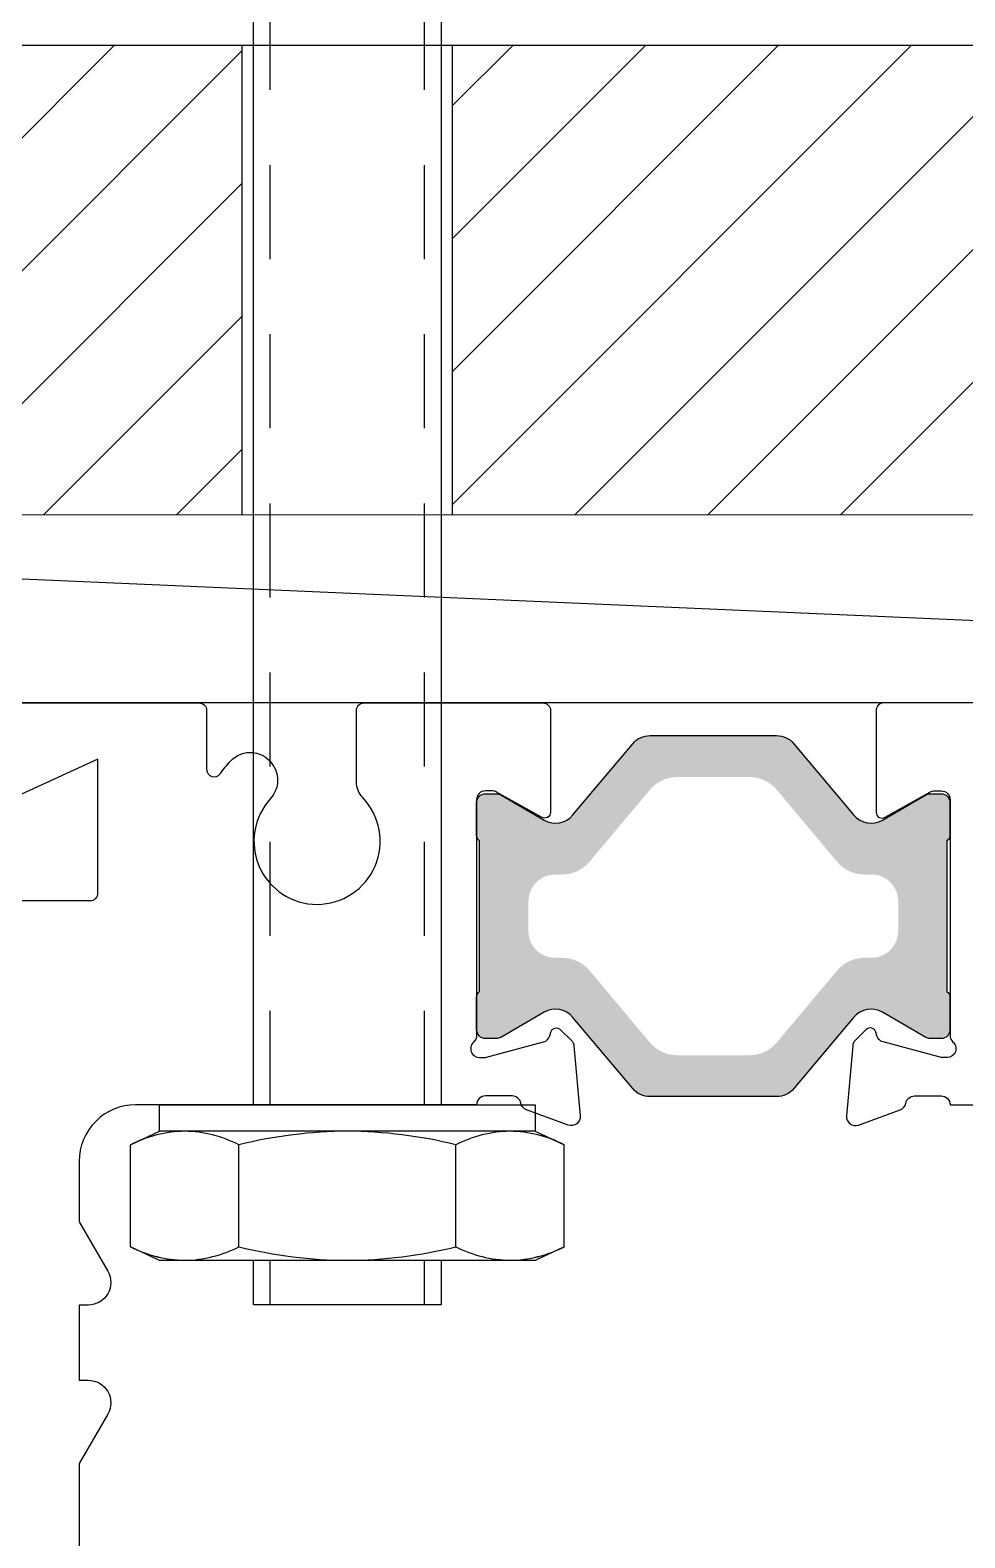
# Model space of a CAD drawing. Extents: x -8.2 to 7.4, y 38.5 to 59.2.
# Drawn here: x -1.443 to -0.199, y 42.271 to 44.276 of the extents above; entities that cross this region are included whole.
import ezdxf

# ---------------------------------------------------------------- set-up
doc = ezdxf.new("R2010")
doc.units = 0
doc.header["$MEASUREMENT"] = 0
doc.linetypes.add('HIDDEN', pattern=[0.075, 0.05, -0.025])
doc.linetypes.add('HIDDEN2', pattern=[0.1875, 0.125, -0.0625])
doc.layers.get('0').update_dxf_attribs({"linetype": 'CONTINUOUS'})
for name, color, linetype in [('DIM', 7, 'CONTINUOUS'), ('FRAME', 1, 'CONTINUOUS'), ('GASKET', 1, 'CONTINUOUS'), ('MISC.', 7, 'CONTINUOUS')]:
    doc.layers.add(name, color=color, linetype=linetype)

# ---------------------------------------------------------------- blocks, each defined once
blk = doc.blocks.new('3700-HEAD')
h = blk.add_hatch(color=7)
h.dxf.hatch_style = 1
h.paths.add_polyline_path([(1.0613, 2.0236, 0.221694), (1.0382, 2.0344), (0.8698, 2.0344, 0.221694), (0.8467, 2.0236), (0.7672, 1.9289, -0.36397), (0.7289, 1.9221), (0.6711, 1.9555, 0.131653), (0.6652, 1.9571), (0.6509, 1.9571, 0.414214), (0.639, 1.9452), (0.639, 1.9022, 0.236168), (0.643, 1.8943), (0.643, 1.6943, 0.236068), (0.639, 1.6864), (0.639, 1.6434, 0.414894), (0.6509, 1.6315), (0.6652, 1.6315, 0.131653), (0.6711, 1.6331), (0.7289, 1.6665, -0.36397), (0.7672, 1.6597), (0.8467, 1.565, 0.221694), (0.8698, 1.5542), (1.0382, 1.5542, 0.221694), (1.0613, 1.565), (1.1408, 1.6597, -0.36397), (1.1791, 1.6665), (1.2369, 1.6331, 0.131653), (1.2428, 1.6315), (1.2571, 1.6315, 0.414214), (1.269, 1.6434), (1.269, 1.6864, 0.23617), (1.265, 1.6943), (1.265, 1.8943, 0.236068), (1.269, 1.9022), (1.269, 1.9452, 0.414948), (1.2571, 1.9571), (1.2428, 1.9571, 0.131653), (1.2369, 1.9555), (1.1791, 1.9221, -0.36397), (1.1408, 1.9289)])
h.paths.add_polyline_path([(1.0384, 1.9624), (1.1188, 1.8666, 0.221696), (1.155, 1.8497), (1.1641, 1.8497, -0.418301), (1.2001, 1.8142), (1.2001, 1.7744, -0.410138), (1.1651, 1.7389), (1.155, 1.7389, 0.221696), (1.1188, 1.722), (1.0384, 1.6262, -0.221696), (1.0023, 1.6093), (0.9057, 1.6093, -0.221696), (0.8696, 1.6262), (0.7892, 1.722, 0.221696), (0.753, 1.7389), (0.7439, 1.7389, -0.418302), (0.7079, 1.7744), (0.7079, 1.8142, -0.410138), (0.7429, 1.8497), (0.753, 1.8497, 0.221696), (0.7892, 1.8666), (0.8696, 1.9624, -0.221696), (0.9057, 1.9793), (1.0023, 1.9793, -0.221696)], flags=16)
for points in [[(0.11, 1.3878), (0.148, 1.322, -0.57735), (0.122, 1.277), (0.11, 1.277), (0.11, 1.177), (0.122, 1.177, -0.57735), (0.148, 1.132), (0.11, 1.0662), (0.11, 0.434, 0.414214)], [(0.01, 1.815), (0.125, 1.815, 0.414214), (0.135, 1.825), (0.135, 2.003), (0.0227, 1.9515, -0.546624)], [(0.01, 2.078), (0.2696, 2.078, -0.414214), (0.2796, 2.068), (0.2796, 1.9895, 0.733941), (0.2978, 1.9838, -0.034035), (0.3112, 2.0005, -0.505732), (0.3688, 1.994), (0.3693, 1.9931, -0.327538), (0.3647, 1.9508, 0.652778), (0.4266, 1.81, 0.660027), (0.4873, 1.952, -0.193039), (0.479, 1.9728), (0.479, 2.068, -0.414214), (0.489, 2.078), (0.7273, 2.078, -0.414214), (0.7373, 2.068), (0.7373, 1.9325, -0.585524), (0.7254, 1.9258), (0.6656, 1.9593, 0.137872), (0.6594, 1.961), (0.6507, 1.961, 0.414214), (0.6389, 1.9492), (0.6389, 1.6357, -0.213422), (0.635, 1.6269, 0.6885), (0.6429, 1.6062), (0.6492, 1.6062, 0.065543), (0.6522, 1.6066), (0.7281, 1.627, 0.267949), (0.7364, 1.6353), (0.7376, 1.6398, -0.57735), (0.7508, 1.6433), (0.7651, 1.629, -0.176327), (0.7685, 1.6217), (0.7767, 1.5285, -0.548619), (0.7609, 1.5164), (0.7053, 1.5366, -0.263725), (0.6978, 1.5455, 0.359508), (0.6862, 1.5551), (0.6507, 1.5551, 0.414214), (0.6389, 1.5433), (0.185, 1.5433, 0.414214), (0.11, 1.4683), (0.11, 1.388)], [(1.419, 2.078), (1.1807, 2.078, 0.414214), (1.1707, 2.068), (1.1707, 1.9325, 0.585524), (1.1826, 1.9258), (1.2424, 1.9593, -0.137872), (1.2486, 1.961), (1.2573, 1.961, -0.414214), (1.2691, 1.9492), (1.2691, 1.6357, 0.213422), (1.273, 1.6269, -0.6885), (1.2651, 1.6062), (1.2588, 1.6062, -0.065543), (1.2558, 1.6066), (1.1799, 1.627, -0.267949), (1.1716, 1.6353), (1.1704, 1.6398, 0.57735), (1.1572, 1.6433), (1.1429, 1.629, 0.176327), (1.1395, 1.6217), (1.1313, 1.5285, 0.548619), (1.1471, 1.5164), (1.2027, 1.5366, 0.263725), (1.2102, 1.5455, -0.359508), (1.2218, 1.5551), (1.2573, 1.5551, -0.414214), (1.2691, 1.5433), (1.723, 1.5433, -0.414214)]]:
    blk.add_lwpolyline(points, format="xyb")
at = {"color": 7}
blk.add_lwpolyline([(0.7289, 1.9221, 0.36397), (0.7672, 1.9289), (0.8467, 2.0236, -0.221694), (0.8698, 2.0344), (1.0382, 2.0344, -0.221694), (1.0613, 2.0236), (1.1408, 1.9289, 0.36397), (1.1791, 1.9221), (1.2369, 1.9555, -0.131653), (1.2428, 1.9571), (1.2571, 1.9571, -0.414214), (1.269, 1.9452), (1.269, 1.9022, -0.236068), (1.265, 1.8943), (1.265, 1.6943, -0.236068), (1.269, 1.6864), (1.269, 1.6434, -0.414214), (1.2571, 1.6315), (1.2428, 1.6315, -0.131653), (1.2369, 1.6331), (1.1791, 1.6665, 0.36397), (1.1408, 1.6597), (1.0613, 1.565, -0.221694), (1.0382, 1.5542), (0.8698, 1.5542, -0.221694), (0.8467, 1.565), (0.7672, 1.6597, 0.36397), (0.7289, 1.6665), (0.6711, 1.6331, -0.131653), (0.6652, 1.6315), (0.6509, 1.6315, -0.414214), (0.639, 1.6434), (0.639, 1.6864, -0.236068), (0.643, 1.6943), (0.643, 1.8943, -0.236068), (0.639, 1.9022), (0.639, 1.9452, -0.414214), (0.6509, 1.9571), (0.6652, 1.9571, -0.131653), (0.6711, 1.9555)], format="xyb", close=True, dxfattribs=at)

msp = doc.modelspace()

# ---------------------------------------------------------------- hatches: boundary and pattern name
h = msp.add_hatch()
h.set_pattern_fill('ANSI31', color=256, style=0)
h.set_pattern_definition([(45, (1.95074, 0.51516), (-0.08838835, 0.08838835), [])])
h.paths.add_polyline_path([(-3.3958, 44.2563), (-3.3958, 43.6313), (-2.1608, 43.6314), (-2.1608, 44.2563)])
h.paths.add_polyline_path([(-1.8808, 44.2563), (-1.8808, 43.6314), (-1.1608, 43.6314), (-1.1608, 44.2563)])
edge = h.paths.add_edge_path()
edge.add_line((-0.8808, 44.2563), (-0.8808, 43.6315))
edge.add_line((-0.8808, 43.6315), (0.1988, 43.6315))
edge.add_arc((0.2012, 43.5065), 0.125, 88.914, 91.092, ccw=False)
edge.add_line((0.2036, 43.6315), (0.3161, 43.6315))
edge.add_arc((0.3182, 43.5065), 0.125, 89.0743, 90.9318, ccw=False)
edge.add_line((0.3202, 43.6315), (0.6302, 43.6315))
edge.add_line((0.6302, 43.6315), (2.3282, 43.6315))
edge.add_line((2.3282, 43.6315), (2.3282, 44.2563))
edge.add_line((2.3282, 44.2563), (-0.8808, 44.2563))

# ---------------------------------------------------------------- linework, layer by layer
at = {"linetype": 'HIDDEN2'}
for p, q in [((-1.1458, 44.2563), (-1.1458, 47.0424)), ((-0.8958, 44.2563), (-0.8958, 47.0424))]:
    msp.add_line(p, q, dxfattribs=at)
at = {"color": 7, "linetype": 'Continuous'}
for p, q in [((-1.3095, 42.7937), (-1.2708, 42.8118)), ((-1.2373, 42.8118), (-1.2708, 42.8118)), ((-1.0208, 42.8118), (-1.2373, 42.8118)), ((-0.8043, 42.8118), (-1.0208, 42.8118)), ((-0.7708, 42.8118), (-0.8043, 42.8118)), ((-0.7708, 42.8118), (-0.7322, 42.7937)), ((-1.3095, 42.6579), (-1.3095, 42.7937)), ((-1.1652, 42.6579), (-1.1652, 42.7937)), ((-0.8765, 42.6579), (-0.8765, 42.7937)), ((-0.7322, 42.6579), (-0.7322, 42.7937)), ((-1.2708, 42.6399), (-1.3095, 42.6579)), ((-0.7322, 42.6579), (-0.7708, 42.6399)), ((-1.2373, 42.6399), (-1.2708, 42.6399)), ((-1.0208, 42.6399), (-1.2373, 42.6399)), ((-0.8043, 42.6399), (-1.0208, 42.6399)), ((-0.7708, 42.6399), (-0.8043, 42.6399))]:
    msp.add_line(p, q, dxfattribs=at)
msp.add_lwpolyline([(-1.2708, 42.8468), (-0.7708, 42.8468), (-0.7708, 42.8118), (-1.2708, 42.8118)], close=True)
for centre, radius, start, end in [((-1.2333, 42.6421), 0.1697, 91.3702, 116.6908), ((-1.2415, 42.6416), 0.1702, 63.3501, 88.5889), ((-1.0159, 42.1854), 0.6264, 90.4541, 103.7899), ((-1.026, 42.1839), 0.6279, 76.2269, 89.5291), ((-0.8003, 42.6421), 0.1697, 91.3702, 116.6908), ((-0.8085, 42.6416), 0.1702, 63.3501, 88.5889), ((-1.2332, 42.8101), 0.1702, 243.3501, 268.5889), ((-1.2414, 42.8096), 0.1697, 271.3702, 296.6908), ((-1.0159, 43.2662), 0.6263, 256.2093, 269.5467), ((-1.0252, 43.2616), 0.6217, 270.4036, 283.8404), ((-0.8001, 42.8101), 0.1702, 243.3501, 268.5889), ((-0.8084, 42.8096), 0.1697, 271.3702, 296.6908)]:
    msp.add_arc(centre, radius, start, end, dxfattribs=at)
at = {"color": 7, "linetype": 'HIDDEN'}
for centre, radius, start, end in [((-1.2337, 42.6439), 0.168, 91.2364, 116.8246), ((-0.8071, 42.6471), 0.1647, 62.9163, 89.0227), ((-1.2345, 42.8046), 0.1647, 242.9163, 269.0227), ((-0.8083, 42.8092), 0.1694, 271.3449, 296.7161)]:
    msp.add_arc(centre, radius, start, end, dxfattribs=at)
at = {"layer": 'DIM', "linetype": 'HIDDEN2'}
for p, q in [((-1.1236, 42.8468), (-1.1236, 47.0424)), ((-0.9181, 42.8468), (-0.9181, 47.0424))]:
    msp.add_line(p, q, dxfattribs=at)
at = {"layer": 'DIM'}
for p, q in [((-3.3958, 44.2563), (2.3282, 44.2563)), ((-1.1608, 43.6314), (-1.1608, 44.2563)), ((-1.1458, 42.8468), (-1.1458, 44.2563)), ((-0.8958, 42.8468), (-0.8958, 44.2563)), ((-0.8808, 43.6315), (-0.8808, 44.2563)), ((-1.1458, 42.5814), (-1.1458, 42.6399)), ((-0.8958, 42.5814), (-0.8958, 42.6399)), ((-1.1458, 42.5814), (-0.8958, 42.5814))]:
    msp.add_line(p, q, dxfattribs=at)
at = {"layer": 'DIM', "linetype": 'HIDDEN'}
for p, q in [((-1.1236, 42.5814), (-1.1236, 42.6399)), ((-0.9181, 42.5814), (-0.9181, 42.6399))]:
    msp.add_line(p, q, dxfattribs=at)
at = {"layer": 'GASKET'}
msp.add_lwpolyline([(2.3282, 43.3815), (2.3282, 43.6315), (-3.3958, 43.6313), (2.3282, 43.3815), (-3.3958, 43.3815), (-3.3958, 43.6313)], dxfattribs=at)
at = {"layer": 'MISC.'}
msp.add_line((-3.3958, 44.2563), (1.1442, 44.2563), dxfattribs=at)

# ---------------------------------------------------------------- block references
at = {"layer": 'FRAME'}
msp.add_blockref('3700-HEAD', (-1.4878, 41.3035), dxfattribs=at)

doc.saveas('drawing.dxf')
